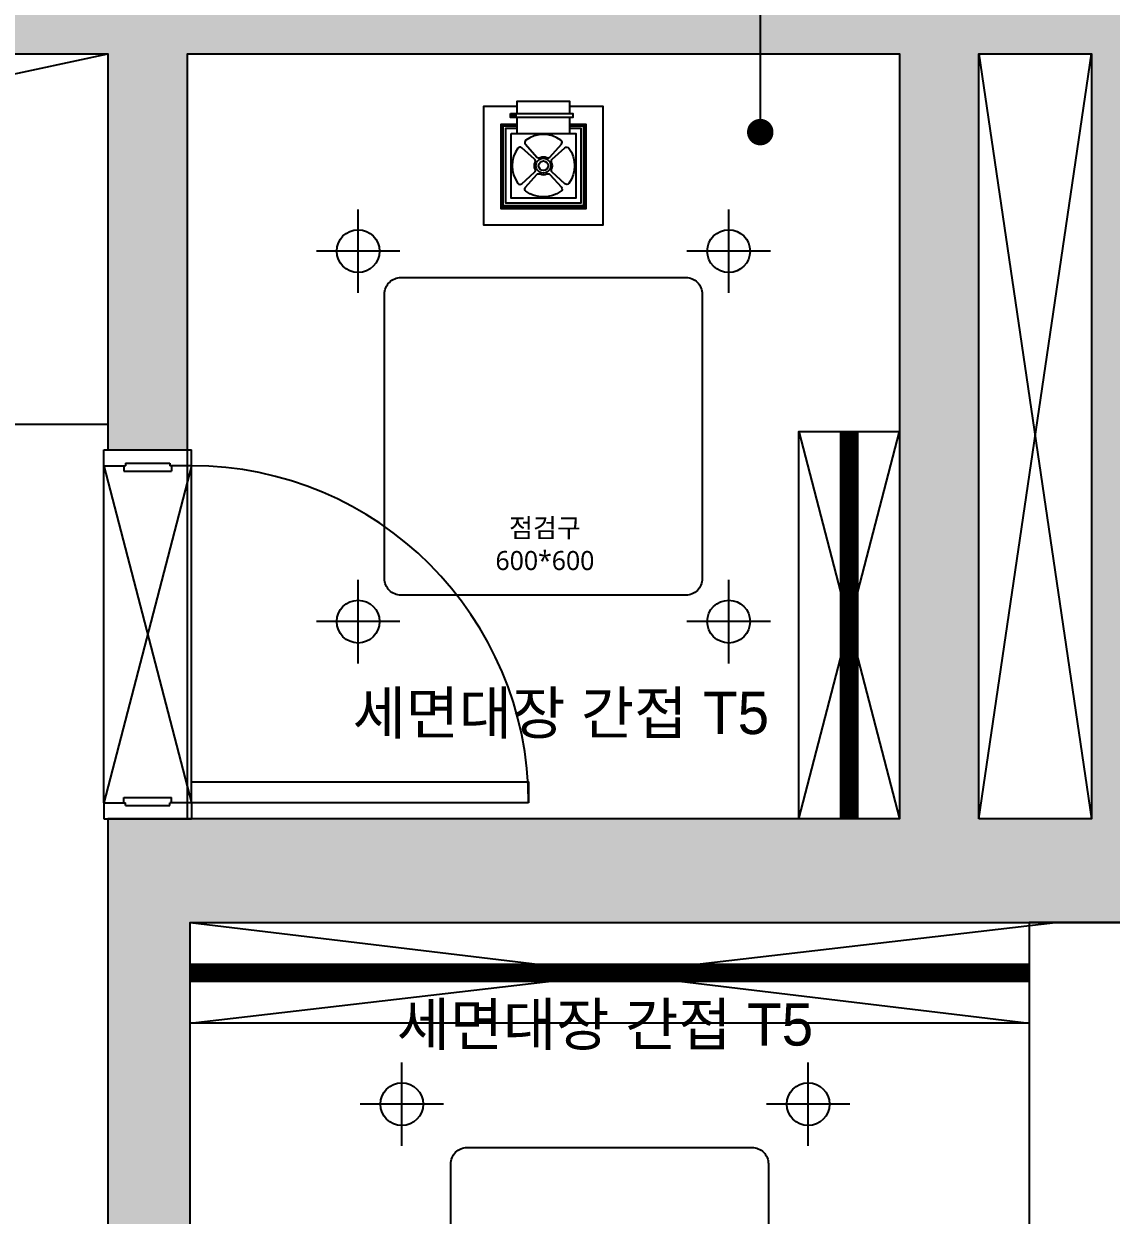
# Model space of a CAD drawing. Header units: millimetres. Extents: x 0 to 400063, y 963 to 238763.
# Drawn here: x 98460 to 100514, y 121004 to 123255 of the extents above; entities that cross this region are included whole.
import ezdxf
from ezdxf.enums import TextEntityAlignment as Align

# ---------------------------------------------------------------- set-up
doc = ezdxf.new("R2010")
doc.units = ezdxf.units.MM
doc.header["$LTSCALE"] = 40
doc.linetypes.add('HID', pattern=[2.3, 1.5, -0.8])
doc.layers.add('.', color=7, linetype='Continuous', lineweight=13)
for name, color, linetype in [('2sec', 2, 'Continuous'), ('3TI-CE-LIGHT', 6, 'Continuous'), ('4LEA', 4, 'Continuous'), ('DOOR', 4, 'Continuous'), ('DOOR-FRAME', 4, 'Continuous'), ('LIGHT', 6, 'Continuous'), ('SOL253', 253, 'Continuous'), ('도면층8', 253, 'Continuous'), ('전기', 7, 'Continuous')]:
    doc.layers.add(name, color=color, linetype=linetype)
doc.styles.add('SEED', font='malgun.ttf')
doc.styles.add('휴먼엑스포', font='stylu.ttf')

# ---------------------------------------------------------------- blocks, each defined once
blk = doc.blocks.new('3인치')
at = {"layer": 'LIGHT', "color": 1}
for p, q in [((0, -78.9), (0, 78.9)), ((78.9, 0), (-78.9, 0))]:
    blk.add_line(p, q, dxfattribs=at)
at = {"layer": 'LIGHT'}
blk.add_circle((0, 0), 40.4, dxfattribs=at)

msp = doc.modelspace()

# ---------------------------------------------------------------- hatches: boundary and pattern name
at = {"layer": '.'}
h = msp.add_hatch(color=251, dxfattribs=at)
h.dxf.hatch_style = 1
h.paths.add_polyline_path([(93853.2, 115385.2), (93653.2, 115293), (93653.2, 114622.2), (96087.5, 114622.2), (96087.5, 114822.2), (93853.2, 114822.2)])
h.paths.add_polyline_path([(99106.2, 114822.2), (96087.5, 114822.2), (96087.5, 114622.2), (99106.2, 114622.2)])
h.paths.add_polyline_path([(103984.1, 114767.2), (103524.1, 114767.2), (103524.1, 115409.2), (103324.1, 115409.2), (103324.1, 114822.2), (100618.2, 114822.2), (100618.2, 116297.2), (100464.1, 116297.2), (100463.2, 114822.2), (100068.2, 114822.2), (100068.2, 114622.2), (103777.1, 114622.2), (103777.1, 113259.2), (104937.1, 113259.2), (104937.1, 113947.2), (104814.1, 113947.2), (104814.1, 113382.2), (103984.1, 113382.2)])
h.paths.add_polyline_path([(103524.1, 117222.2), (103600.7, 117222.2), (103600.7, 117382.2), (100463.2, 117382.2), (100463.2, 117197.2), (100618.2, 117197.2), (100618.2, 117222.2), (103324.1, 117222.2), (103324.1, 116589.2), (103524.1, 116589.2)])
h.paths.add_polyline_path([(105592.2, 117637.2), (105392.2, 117637.2), (105392.2, 117382.2), (104395.7, 117382.2), (104395.7, 117222.2), (104584.1, 117222.2), (104584.1, 116622.2), (105414.1, 116622.2), (105414.1, 116482.2), (105592.2, 116482.2), (105592.2, 116622.2)])
h.paths.add_polyline_path([(104773.2, 117222.2), (105392.2, 117222.2), (105392.2, 116822.2), (104773.2, 116822.2)], flags=16)
h.paths.add_polyline_path([(105592.2, 120113.2), (102167.2, 120113.2), (102167.2, 119957.2), (105392.2, 119957.2), (105392.2, 119707.2), (105592.2, 119707.2)])
h.paths.add_polyline_path([(101264.2, 120113.2), (101252.2, 120113.2), (101252.2, 121753.2), (100627.2, 121753.2), (100627.2, 123198.2), (105367.2, 123198.2), (105367.2, 122488.2), (105592.2, 122488.2), (105592.2, 123398.2), (95324.2, 123398.2), (95324.2, 123480.2), (93504.2, 123480.2), (93504.2, 121396.2), (93696.2, 121396.2), (93696.2, 121334.2), (93896.2, 121334.2), (93896.2, 121396.2), (95124.2, 121396.2), (95124.2, 121282.2), (95324.2, 121282.2), (95324.2, 121595.2), (93704.2, 121595.2), (93704.2, 123280.2), (95174.2, 123280.2), (95174.2, 122320.2), (95324.2, 122320.2), (95324.2, 123198.2), (98619.2, 123198.2), (98619.2, 122450.2), (98769.2, 122450.2), (98769.2, 123198.2), (100114.2, 123198.2), (100114.2, 121753.2), (98619.2, 121753.2), (98619.2, 119821.2), (98774.2, 119821.2), (98774.2, 119957.2), (98789.2, 119957.2), (98789.2, 120107.2), (98774.2, 120107.2), (98774.2, 121557.2), (100359.2, 121557.2), (101109.2, 121557.2), (101109.2, 120107.2), (100359.2, 120107.2), (99589.2, 120107.2), (99589.2, 119957.2), (101264.2, 119957.2)])
h.paths.add_polyline_path([(100477.2, 121753.2), (100264.2, 121753.2), (100264.2, 123198.2), (100477.2, 123198.2)], flags=16)
h.paths.add_polyline_path([(98774.2, 118932.2), (95324.2, 118932.2), (95324.2, 119182.2), (95124.2, 119182.2), (95124.2, 118932.2), (95006.2, 118932.2), (95006.2, 118732.2), (98774.2, 118732.2)])
h.paths.add_polyline_path([(93973.2, 118932.2), (93896.2, 118932.2), (93896.2, 118994.2), (93696.2, 118994.2), (93695, 118749.2), (93853.2, 118732.2), (93973.2, 118732.2)])

# ---------------------------------------------------------------- linework, layer by layer
at = {"layer": '2sec'}
for points in [[(95324.2, 123198.2), (98619.2, 123198.2), (98619.2, 122450.2), (98769.2, 122450.2), (98769.2, 123198.2), (100114.2, 123198.2), (100114.2, 121753.2)], [(100114.2, 121753.2), (98619.2, 121753.2), (98619.2, 119821.2), (98774.2, 119821.2), (98774.2, 119957.2), (98789.2, 119957.2), (98789.2, 120107.2), (98774.2, 120107.2), (98774.2, 121557.2), (101109.2, 121557.2), (101109.2, 120107.2), (99589.2, 120107.2), (99589.2, 119957.2), (101264.2, 119957.2), (101264.2, 120113.2), (101252.2, 120113.2), (101252.2, 121753.2), (100627.2, 121753.2), (100627.2, 123198.2), (105367.2, 123198.2)]]:
    msp.add_lwpolyline(points, dxfattribs=at)
msp.add_lwpolyline([(100264.2, 121753.2), (100264.2, 123198.2), (100477.2, 123198.2), (100477.2, 121753.2)], close=True, dxfattribs=at)
at = {"layer": '3TI-CE-LIGHT', "color": 1, "linetype": 'HID', "const_width": 36}
for points in [[(100019.2, 121753.2), (100019.2, 122485.2)], [(100359.2, 121462.2), (98774.2, 121462.2)]]:
    msp.add_lwpolyline(points, dxfattribs=at)
at = {"layer": '4LEA', "color": 1}
for p, q in [((98611.7, 122420.2), (98776.7, 121783.2)), ((98776.7, 122420.2), (98611.7, 121783.2))]:
    msp.add_line(p, q, dxfattribs=at)
at = {"layer": '4LEA', "color": 0}
for p, q in [((98611.7, 121783.2), (98611.7, 122420.2)), ((98776.7, 121783.2), (98776.7, 122420.2))]:
    msp.add_line(p, q, dxfattribs=at)
at = {"layer": 'DOOR', "color": 5}
msp.add_arc((98776.7, 121783.2), 637, 360, 90, dxfattribs=at)
at = {"layer": 'DOOR-FRAME', "linetype": 'Continuous'}
for p, q in [((98611.7, 122450.2), (98776.7, 122450.2)), ((98611.7, 122420.2), (98611.7, 122450.2)), ((98776.7, 122420.2), (98776.7, 122450.2)), ((98652.2, 122425.2), (98652.2, 122420.2)), ((98652.2, 122425.2), (98736.2, 122425.2)), ((98736.2, 122425.2), (98736.2, 122420.2)), ((98611.7, 122420.2), (98652.2, 122420.2)), ((98649.2, 122420.2), (98649.2, 122410.2)), ((98649.2, 122410.2), (98739.2, 122410.2)), ((98776.7, 122420.2), (98736.2, 122420.2)), ((98739.2, 122420.2), (98739.2, 122410.2)), ((98649.2, 121793.2), (98739.2, 121793.2)), ((98649.2, 121783.2), (98649.2, 121793.2)), ((98739.2, 121783.2), (98739.2, 121793.2)), ((98611.7, 121783.2), (98652.2, 121783.2)), ((98611.7, 121783.2), (98611.7, 121753.2)), ((98652.2, 121778.2), (98652.2, 121783.2)), ((98652.2, 121778.2), (98736.2, 121778.2)), ((98736.2, 121778.2), (98736.2, 121783.2)), ((98776.7, 121783.2), (98736.2, 121783.2)), ((98776.7, 121783.2), (98776.7, 121753.2)), ((98611.7, 121753.2), (98776.7, 121753.2))]:
    msp.add_line(p, q, dxfattribs=at)
msp.add_lwpolyline([(99413.7, 121783.2), (98776.7, 121783.2), (98776.7, 121823.2), (99413.7, 121823.2)], close=True, dxfattribs=at)
at = {"layer": 'SOL253'}
msp.add_line((99851.3, 123690.5), (99851.3, 123050.5), dxfattribs=at)
at = {"layer": 'SOL253', "const_width": 25}
msp.add_lwpolyline([(99851.3, 123038, -1), (99851.3, 123063, -1)], format="xyb", close=True, dxfattribs=at)
at = {"layer": '도면층8'}
for p, q in [((95324.2, 122498.2), (98619.2, 123198.2)), ((100264.2, 121753.2), (100477.2, 123198.2)), ((100264.2, 123198.2), (100477.2, 121753.2)), ((99382, 123082.5), (99387.6, 123082.5)), ((99382, 123081.5), (99387.6, 123081.5)), ((99389.6, 123086), (99389.6, 123077.9)), ((99924.2, 121753.2), (100114.2, 122485.2)), ((99924.2, 122485.2), (100114.2, 121753.2)), ((99924.2, 121753.2), (100114.2, 122485.2)), ((99924.2, 122485.2), (100114.2, 121753.2)), ((98774.2, 121367.2), (100409.2, 121557.2)), ((98774.2, 121557.2), (100359.2, 121367.2))]:
    msp.add_line(p, q, dxfattribs=at)
for points in [[(98619.2, 122498.2), (95324.2, 122498.2), (95324.2, 123198.2), (98619.2, 123198.2)], [(98769.2, 123198.2), (100114.2, 123198.2), (100114.2, 121753.2), (98769.2, 121753.2)], [(99379.8, 123086), (99497.2, 123086), (99497.2, 123077.9), (99379.8, 123077.9)], [(99380.7, 123048), (99502.7, 123048), (99502.7, 122926), (99380.7, 122926)], [(100114.2, 121753.2), (99924.2, 121753.2), (99924.2, 122485.2), (100114.2, 122485.2)], [(100114.2, 121753.2), (99924.2, 121753.2), (99924.2, 122485.2), (100114.2, 122485.2)], [(100359.2, 120107.2), (98774.2, 120107.2), (98774.2, 121557.2), (100359.2, 121557.2)], [(98774.2, 121367.2), (98774.2, 121557.2), (100359.2, 121557.2), (100359.2, 121367.2)], [(100359.2, 120107.2), (101109.2, 120107.2), (101109.2, 121557.2), (100359.2, 121557.2)]]:
    msp.add_lwpolyline(points, close=True, dxfattribs=at)
for points in [[(99491.7, 123099.5), (99554.2, 123099.5), (99554.2, 122874.5), (99329.2, 122874.5), (99329.2, 123099.5), (99391.7, 123099.5)], [(99491.7, 123086), (99491.7, 123108.4), (99391.7, 123108.4), (99391.7, 123086)], [(99391.7, 123077.9), (99391.7, 123048)], [(99491.7, 123048), (99491.7, 123077.9)], [(99491.7, 123065.5), (99521.7, 123065.5), (99521.7, 122905.5), (99361.7, 122905.5), (99361.7, 123065.5), (99391.7, 123065.5)], [(99491.7, 123062.5), (99519.2, 123062.5), (99519.2, 122908.5), (99364.2, 122908.5), (99364.2, 123062.5), (99391.7, 123062.5)], [(99491.7, 123063), (99517.7, 123063), (99517.7, 122911), (99365.7, 122911), (99365.7, 123063), (99391.7, 123063)], [(99491.7, 123058), (99512.7, 123058), (99512.7, 122916), (99370.7, 122916), (99370.7, 123058), (99391.7, 123058)]]:
    msp.add_lwpolyline(points, dxfattribs=at)
for points in [[(99448, 123002.4, 0.33806), (99453.9, 123003.5), (99475.7, 123027.7, 0.443276), (99474.9, 123035, 0.328529), (99408.5, 123035, 0.443276), (99407.7, 123027.7), (99429.5, 123003.5, 0.33806), (99435.4, 123002.4, -0.237434)], [(99426.2, 122993.2, 0.33806), (99425.1, 122999.2), (99401, 123020.9, 0.443276), (99393.6, 123020.2, 0.328529), (99393.6, 122953.7, 0.443276), (99401, 122953), (99425.1, 122974.7, 0.33806), (99426.2, 122980.7, -0.237434)], [(99457.2, 122993.2, -0.33806), (99458.3, 122999.2), (99482.4, 123020.9, -0.443276), (99489.8, 123020.2, -0.328529), (99489.8, 122953.7, -0.443276), (99482.4, 122953), (99458.3, 122974.7, -0.33806), (99457.2, 122980.7, 0.237434)], [(99448, 122971.5, -0.33806), (99453.9, 122970.4), (99475.7, 122946.2, -0.443276), (99474.9, 122938.9, -0.328529), (99408.5, 122938.9, -0.443276), (99407.7, 122946.2), (99429.5, 122970.4, -0.33806), (99435.4, 122971.5, 0.237434)]]:
    msp.add_lwpolyline(points, format="xyb", close=True, dxfattribs=at)
for points in [[(99141.7, 122206.7), (99141.7, 122744.7), (99141.7, 122744.7, -0.414214), (99172.7, 122775.7), (99172.7, 122775.7), (99710.7, 122775.7), (99710.7, 122775.7, -0.414214), (99741.7, 122744.7), (99741.7, 122744.7), (99741.7, 122206.7), (99741.7, 122206.7, -0.414214), (99710.7, 122175.7), (99710.7, 122175.7), (99172.7, 122175.7), (99172.7, 122175.7, -0.414214), (99141.7, 122206.7)], [(99141.7, 122206.7), (99141.7, 122744.7), (99141.7, 122744.7, -0.414214), (99172.7, 122775.7), (99172.7, 122775.7), (99710.7, 122775.7), (99710.7, 122775.7, -0.414214), (99741.7, 122744.7), (99741.7, 122744.7), (99741.7, 122206.7), (99741.7, 122206.7, -0.414214), (99710.7, 122175.7), (99710.7, 122175.7), (99172.7, 122175.7), (99172.7, 122175.7, -0.414214), (99141.7, 122206.7)], [(99266.7, 120563.2), (99266.7, 121101.2), (99266.7, 121101.2, -0.414214), (99297.7, 121132.2), (99297.7, 121132.2), (99835.7, 121132.2), (99835.7, 121132.2, -0.414214), (99866.7, 121101.2), (99866.7, 121101.2), (99866.7, 120563.2), (99866.7, 120563.2, -0.414214), (99835.7, 120532.2), (99835.7, 120532.2), (99297.7, 120532.2), (99297.7, 120532.2, -0.414214), (99266.7, 120563.2)], [(99266.7, 120563.2), (99266.7, 121101.2), (99266.7, 121101.2, -0.414214), (99297.7, 121132.2), (99297.7, 121132.2), (99835.7, 121132.2), (99835.7, 121132.2, -0.414214), (99866.7, 121101.2), (99866.7, 121101.2), (99866.7, 120563.2), (99866.7, 120563.2, -0.414214), (99835.7, 120532.2), (99835.7, 120532.2), (99297.7, 120532.2), (99297.7, 120532.2, -0.414214), (99266.7, 120563.2)]]:
    msp.add_lwpolyline(points, format="xyb", dxfattribs=at)
for centre, radius in [((99384.8, 123082), 2.83), ((99441.7, 122987), 14), ((99441.7, 122987), 8.96)]:
    msp.add_circle(centre, radius, dxfattribs=at)

# ---------------------------------------------------------------- block references
at = {"layer": '2sec'}
for p in [(99091.7, 122825.7), (99791.7, 122825.7), (99091.7, 122125.7), (99791.7, 122125.7), (99174.2, 121214.1), (99941.7, 121214.1)]:
    msp.add_blockref('3인치', p, dxfattribs=at)

# ---------------------------------------------------------------- texts
at = {"layer": '도면층8', "style": 'SEED'}
for s, p in [('점검구', (99444.6, 122303.1)), ('600*600', (99444.6, 122242))]:
    msp.add_text(s, height=36, dxfattribs=at).set_placement(p, align=Align.MIDDLE)
at = {"layer": '전기', "style": '휴먼엑스포'}
for p in [(99081.4, 121913.2), (99164.7, 121324.7)]:
    msp.add_text('세면대장 간접 T5', height=80, dxfattribs=at).set_placement(p)

doc.saveas('drawing.dxf')
